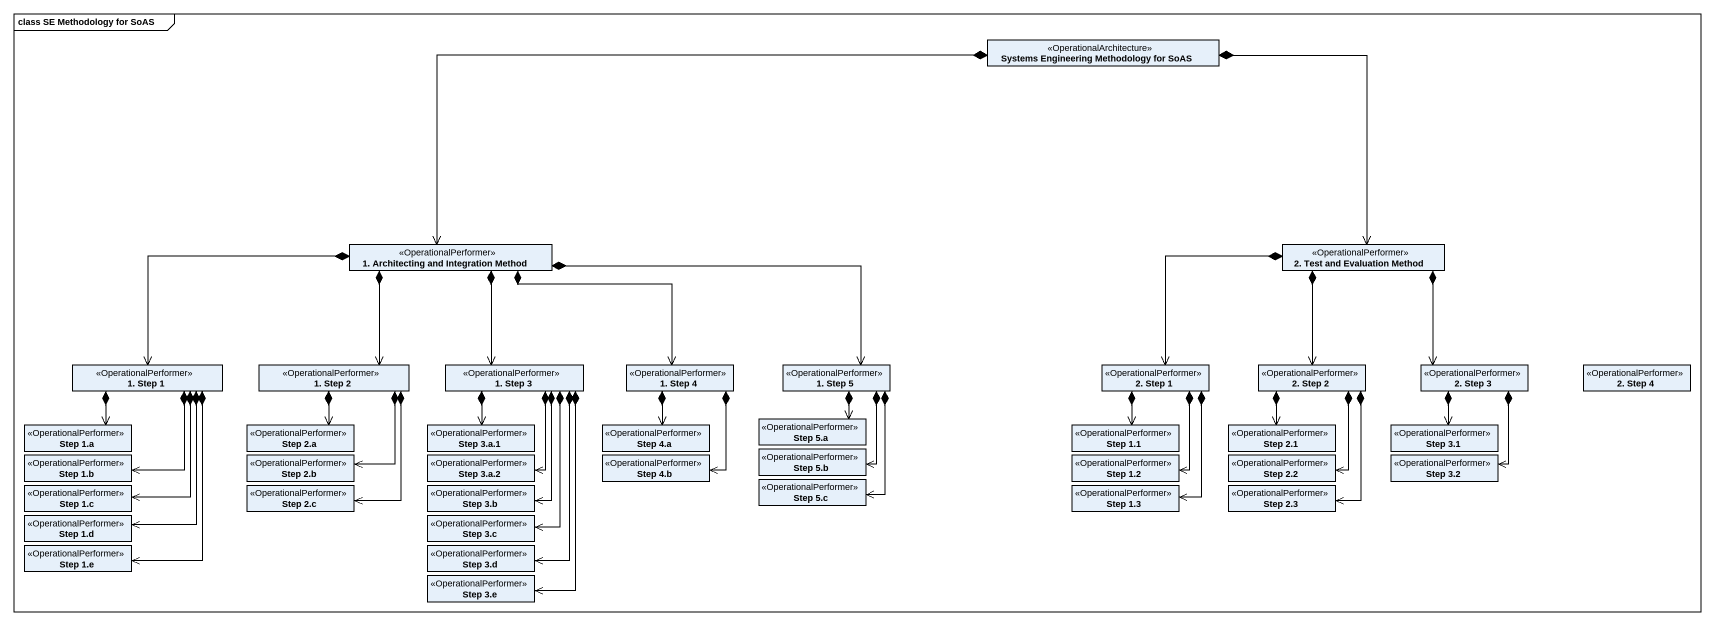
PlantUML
@startuml
mainframe class SE Methodology for SoAS
hide circle
hide empty members
class "Systems Engineering Methodology for SoAS" as Systems_Engineering <<OperationalArchitecture>>
class "1. Architecting and Integration Method" as c1_Architecting_and <<OperationalPerformer>>
class "2. Test and Evaluation Method" as c2_Test_and_Evaluation_Method <<OperationalPerformer>>
class "1. Step 1" as c1_Step_1 <<OperationalPerformer>>
class "1. Step 2" as c1_Step_2 <<OperationalPerformer>>
class "1. Step 3" as c1_Step_3 <<OperationalPerformer>>
class "1. Step 4" as c1_Step_4 <<OperationalPerformer>>
class "1. Step 5" as c1_Step_5 <<OperationalPerformer>>
class "2. Step 1" as c2_Step_1 <<OperationalPerformer>>
class "2. Step 2" as c2_Step_2 <<OperationalPerformer>>
class "2. Step 3" as c2_Step_3 <<OperationalPerformer>>
class "2. Step 4" as c2_Step_4 <<OperationalPerformer>>
class "Step 1.a" as Step_1_a <<OperationalPerformer>>
class "Step 2.a" as Step_2_a <<OperationalPerformer>>
class "Step 3.a.1" as Step_3_a_1 <<OperationalPerformer>>
class "Step 4.a" as Step_4_a <<OperationalPerformer>>
class "Step 5.a" as Step_5_a <<OperationalPerformer>>
class "Step 1.1" as Step_1_1 <<OperationalPerformer>>
class "Step 2.1" as Step_2_1 <<OperationalPerformer>>
class "Step 3.1" as Step_3_1 <<OperationalPerformer>>
class "Step 1.b" as Step_1_b <<OperationalPerformer>>
class "Step 1.c" as Step_1_c <<OperationalPerformer>>
class "Step 2.b" as Step_2_b <<OperationalPerformer>>
class "Step 2.c" as Step_2_c <<OperationalPerformer>>
class "Step 3.a.2" as Step_3_a_2 <<OperationalPerformer>>
class "Step 3.b" as Step_3_b <<OperationalPerformer>>
class "Step 4.b" as Step_4_b <<OperationalPerformer>>
class "Step 5.b" as Step_5_b <<OperationalPerformer>>
class "Step 5.c" as Step_5_c <<OperationalPerformer>>
class "Step 1.2" as Step_1_2 <<OperationalPerformer>>
class "Step 1.3" as Step_1_3 <<OperationalPerformer>>
class "Step 2.2" as Step_2_2 <<OperationalPerformer>>
class "Step 2.3" as Step_2_3 <<OperationalPerformer>>
class "Step 3.2" as Step_3_2 <<OperationalPerformer>>
class "Step 1.d" as Step_1_d <<OperationalPerformer>>
class "Step 3.c" as Step_3_c <<OperationalPerformer>>
class "Step 1.e" as Step_1_e <<OperationalPerformer>>
class "Step 3.d" as Step_3_d <<OperationalPerformer>>
class "Step 3.e" as Step_3_e <<OperationalPerformer>>
Systems_Engineering *-left-> c1_Architecting_and
Systems_Engineering *--> c2_Test_and_Evaluation_Method
c1_Architecting_and *-left-> c1_Step_1
c1_Architecting_and *--> c1_Step_2
c1_Architecting_and *--> c1_Step_3
c1_Architecting_and *-right-> c1_Step_4
c1_Architecting_and *-right-> c1_Step_5
c2_Test_and_Evaluation_Method *-left-> c2_Step_1
c2_Test_and_Evaluation_Method *--> c2_Step_2
c2_Test_and_Evaluation_Method *--> c2_Step_3
c1_Step_1 *--> Step_1_a
c1_Step_1 *--> Step_1_b
c1_Step_1 *--> Step_1_c
c1_Step_1 *--> Step_1_d
c1_Step_1 *--> Step_1_e
c1_Step_2 *--> Step_2_a
c1_Step_2 *--> Step_2_b
c1_Step_2 *--> Step_2_c
c1_Step_3 *--> Step_3_a_1
c1_Step_3 *--> Step_3_a_2
c1_Step_3 *--> Step_3_b
c1_Step_3 *--> Step_3_c
c1_Step_3 *--> Step_3_d
c1_Step_3 *--> Step_3_e
c1_Step_4 *--> Step_4_a
c1_Step_4 *--> Step_4_b
c1_Step_5 *--> Step_5_a
c1_Step_5 *--> Step_5_b
c1_Step_5 *--> Step_5_c
c2_Step_1 *--> Step_1_1
c2_Step_1 *--> Step_1_2
c2_Step_1 *--> Step_1_3
c2_Step_2 *--> Step_2_1
c2_Step_2 *--> Step_2_2
c2_Step_2 *--> Step_2_3
c2_Step_3 *--> Step_3_1
c2_Step_3 *--> Step_3_2
@enduml
